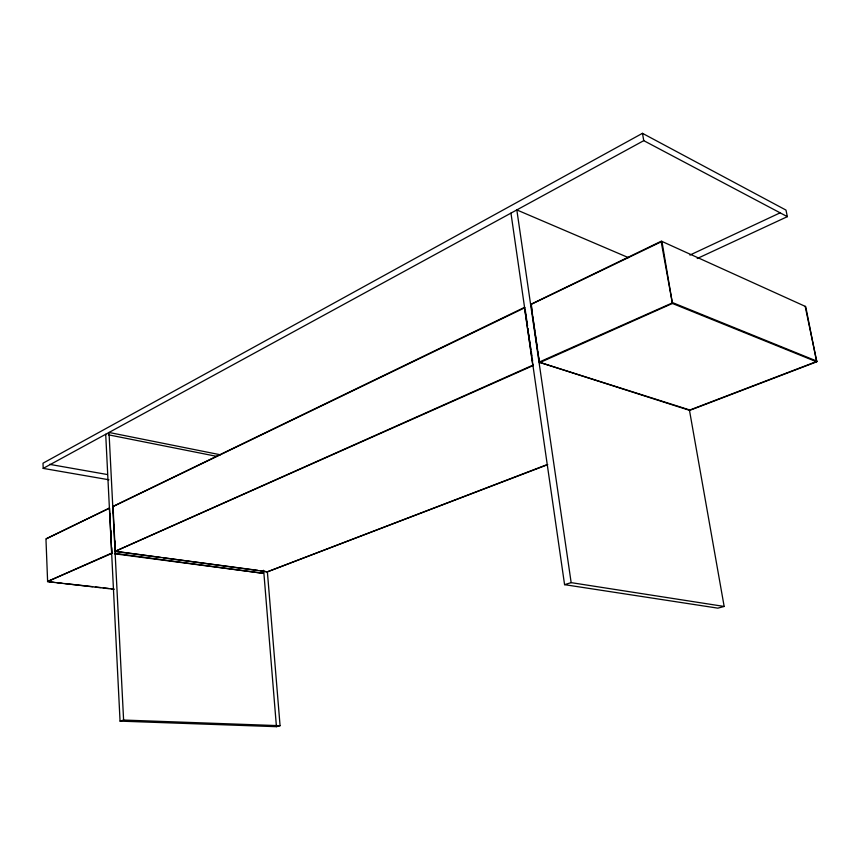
<?xml version="1.0" encoding="UTF-8"?>
<svg xmlns="http://www.w3.org/2000/svg" width="860" height="860" viewBox="0 0 860 860"><rect width="100%" height="100%" fill="white"/><g stroke="black" fill="none" stroke-linecap="round" stroke-linejoin="round"><path stroke-width="1.29" d="M532.308 313.911L531.308 304.085L661.383 241.165L805.712 306.579L816.645 361.823L689.655 410.381L539.36 362.264L531.039 304.44L661.942 241.445L672.423 303.462L539.843 362.576L539.435 361.974L672.81 302.72L817 361.189L816.645 361.823L672.423 303.462L661.146 241.531L661.942 241.445M46.268 538.693L109.499 508.099L45.956 539.005L47.622 581.661L114.057 589.283M113.316 506.26L524.46 307.396L524.923 307.676L113.004 506.583L115.272 551.282L267.352 571.836L547.734 464.637M111.972 552.948L47.493 581.532L111.768 553.432L111.714 547.702M114.434 553.775L263.397 573.351L263.386 570.277M530.975 304.762L531.308 304.085M532.867 365.683L533.211 365.016L115.272 551.282L532.867 365.683L524.46 307.396M546.691 464.776L267.352 571.836L260.44 570.696M263.397 573.351L114.638 553.292M109.499 508.099L111.768 553.432M697.213 258.527L787.351 216.655L785.986 210.087L642.463 133.321L43 463.196L43.194 468.388L108.951 479.783M43.194 468.388L643.764 140.653L787.351 216.655M689.924 255.076L779.913 212.936M691.096 409.543L816.796 361.458L805.164 306.31M105.705 434.268L120.056 721.132L123.603 720.046L280.07 725.7L267.396 571.997M510.958 213.119L564.579 584.66L571.158 582.639L724.163 606.45L689.333 409.51M120.056 721.132L276.436 726.678L280.07 725.7M724.163 606.45L717.853 608.149L564.579 584.66M689.183 410.091L689.849 410.016L539.36 362.264M48.945 581.801L54.245 582.392M56.889 582.693L62.189 583.274M64.844 583.574L92.654 586.66M95.299 586.961L100.598 587.541M103.243 587.842L108.543 588.433M111.187 588.724L113.843 589.014M116.713 551.604L160.626 557.441M163.292 557.785L257.774 570.341M49.568 464.346L107.392 474.537M108.328 434.794L217 456.413M220.375 454.779L109.016 432.462L123.603 720.046M628.456 257.645L516.828 209.926L571.158 582.639M642.463 133.321L643.764 140.653M532.684 316.523L533.071 319.135M533.447 321.748L534.017 325.671M534.404 328.284L534.78 330.896M535.167 333.508L537.446 349.192M537.833 351.815L538.21 354.427M538.596 357.04L539.166 360.963M525.299 310.288L527.556 325.918M527.933 328.531L528.309 331.132M528.685 333.744L529.255 337.647M529.631 340.259L530.201 344.161M530.577 346.773L530.953 349.375M531.329 351.976L531.888 355.889M532.265 358.502L532.641 361.103M263.687 570.653L276.436 726.678M113.176 508.056L113.445 513.312M114.047 525.137L114.316 530.394M114.853 540.918L115.186 547.487M110.005 513.613L110.209 517.548M110.865 530.663L111.123 535.898"/></g></svg>
